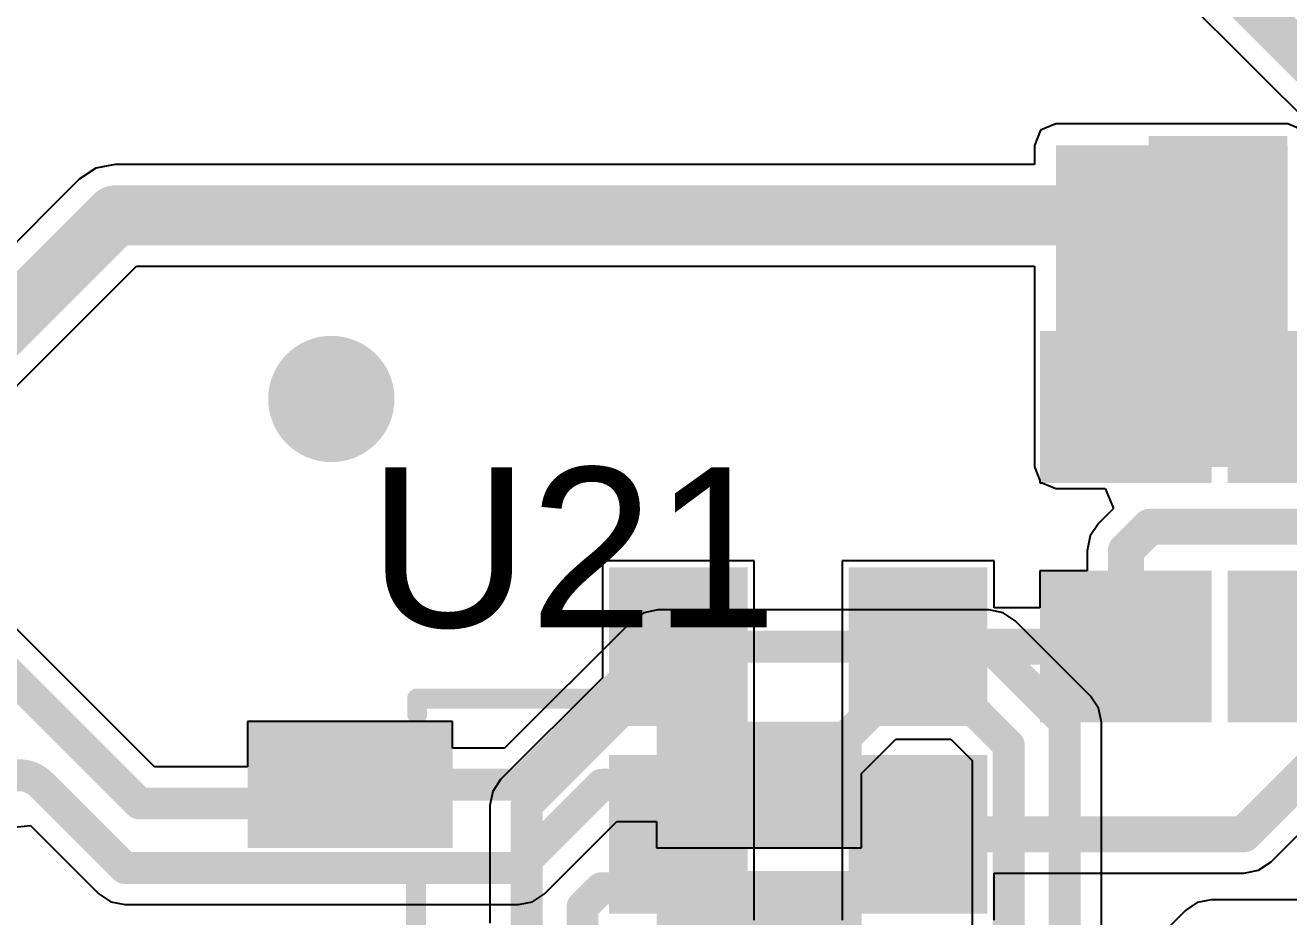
# Model space of a CAD drawing. Header units: millimetres. Extents: x -0.27 to 3.94, y -1.19 to 3.
# Drawn here: x 0.8925 to 1.2088, y 1.3574 to 1.5806 of the extents above; entities that cross this region are included whole.
import ezdxf

# ---------------------------------------------------------------- set-up
doc = ezdxf.new("R2010")
doc.units = ezdxf.units.MM
doc.header["$MEASUREMENT"] = 0
for name, color, linetype in [('BottomLayer', 5, 'Continuous'), ('BottomPaste', 16, 'Continuous'), ('BottomSolder', 6, 'Continuous'), ('TopLayer', 1, 'Continuous'), ('TopOverlay', 2, 'Continuous'), ('TopPaste', 8, 'Continuous'), ('TopSolder', 216, 'Continuous'), ('ViaHoleLayer', 16, 'Continuous')]:
    doc.layers.add(name, color=color, linetype=linetype)
doc.styles.add('Arial', font='', dxfattribs={"height": 0.2})
doc.styles.get('Arial').set_extended_font_data('Arial')

# ---------------------------------------------------------------- blocks, each defined once
blk = doc.blocks.new('SOT_23_5_13')
at = {"layer": 'TopLayer'}
for points in [[(-0.07283, 0.04921), (-0.02953, 0.04921), (-0.02953, 0.02559), (-0.07283, 0.02559)], [(0.02953, 0.04921), (0.07283, 0.04921), (0.07283, 0.02559), (0.02953, 0.02559)], [(-0.07283, 0.01181), (-0.02953, 0.01181), (-0.02953, -0.01181), (-0.07283, -0.01181)], [(-0.07283, -0.02559), (-0.02953, -0.02559), (-0.02953, -0.04921), (-0.07283, -0.04921)], [(0.02953, -0.02559), (0.07283, -0.02559), (0.07283, -0.04921), (0.02953, -0.04921)]]:
    blk.add_hatch(color=1, dxfattribs=at).paths.add_polyline_path(points)
at = {"layer": 'TopPaste'}
for points in [[(-0.07283, 0.04921), (-0.02953, 0.04921), (-0.02953, 0.02559), (-0.07283, 0.02559)], [(0.02953, 0.04921), (0.07283, 0.04921), (0.07283, 0.02559), (0.02953, 0.02559)], [(-0.07283, 0.01181), (-0.02953, 0.01181), (-0.02953, -0.01181), (-0.07283, -0.01181)], [(-0.07283, -0.02559), (-0.02953, -0.02559), (-0.02953, -0.04921), (-0.07283, -0.04921)], [(0.02953, -0.02559), (0.07283, -0.02559), (0.07283, -0.04921), (0.02953, -0.04921)]]:
    blk.add_hatch(color=8, dxfattribs=at).paths.add_polyline_path(points)
at = {"layer": 'TopSolder'}
for points in [[(-0.07683, 0.05321), (-0.02553, 0.05321), (-0.02553, 0.02159), (-0.07683, 0.02159)], [(0.02553, 0.05321), (0.07683, 0.05321), (0.07683, 0.02159), (0.02553, 0.02159)], [(-0.07683, 0.01581), (-0.02553, 0.01581), (-0.02553, -0.01581), (-0.07683, -0.01581)], [(-0.07683, -0.02159), (-0.02553, -0.02159), (-0.02553, -0.05321), (-0.07683, -0.05321)], [(0.02553, -0.02159), (0.07683, -0.02159), (0.07683, -0.05321), (0.02553, -0.05321)]]:
    blk.add_hatch(color=216, dxfattribs=at).paths.add_polyline_path(points)
at = {"layer": 'TopOverlay', "const_width": 0.005}
for points in [[(0.03439, 0.059), (-0.03461, 0.059)], [(-0.03461, 0.059), (-0.03461, 0.05506)], [(0.03439, 0.059), (0.03439, 0.05506)], [(-0.079, 0.037), (-0.084, 0.042)], [(-0.084, 0.042), (-0.084, 0.032)], [(-0.079, 0.037), (-0.084, 0.032)], [(0.03465, 0.01732), (0.03465, -0.01646)], [(-0.03461, -0.05506), (-0.03461, -0.059)], [(0.03439, -0.05506), (0.03439, -0.059)], [(0.03439, -0.059), (-0.03461, -0.059)]]:
    blk.add_lwpolyline(points, dxfattribs=at)
at = {"layer": 'TopOverlay', "const_width": 0.0025}
for points in [[(-0.03586, 0.059, 1), (-0.03336, 0.059, 1)], [(-0.03586, 0.059, 1), (-0.03336, 0.059, 1)], [(0.03314, 0.059, 1), (0.03564, 0.059, 1)], [(0.03314, 0.059, 1), (0.03564, 0.059, 1)], [(-0.03586, 0.05506, 1), (-0.03336, 0.05506, 1)], [(0.03314, 0.05506, 1), (0.03564, 0.05506, 1)], [(-0.08525, 0.042, 1), (-0.08275, 0.042, 1)], [(-0.08525, 0.042, 1), (-0.08275, 0.042, 1)], [(-0.08025, 0.037, 1), (-0.07775, 0.037, 1)], [(-0.08025, 0.037, 1), (-0.07775, 0.037, 1)], [(-0.08525, 0.032, 1), (-0.08275, 0.032, 1)], [(-0.08525, 0.032, 1), (-0.08275, 0.032, 1)], [(0.0334, 0.01732, 1), (0.0359, 0.01732, 1)], [(0.0334, -0.01646, 1), (0.0359, -0.01646, 1)], [(-0.03586, -0.05506, 1), (-0.03336, -0.05506, 1)], [(0.03314, -0.05506, 1), (0.03564, -0.05506, 1)], [(-0.03586, -0.059, 1), (-0.03336, -0.059, 1)], [(-0.03586, -0.059, 1), (-0.03336, -0.059, 1)], [(0.03314, -0.059, 1), (0.03564, -0.059, 1)], [(0.03314, -0.059, 1), (0.03564, -0.059, 1)]]:
    blk.add_lwpolyline(points, format="xyb", close=True, dxfattribs=at)
blk = doc.blocks.new('R___0603_B_54')
at = {"layer": 'BottomLayer'}
for points in [[(-0.045, -0.0175), (-0.045, 0.0175), (-0.015, 0.0175), (-0.015, -0.0175)], [(0.015, -0.0175), (0.015, 0.0175), (0.045, 0.0175), (0.045, -0.0175)]]:
    blk.add_hatch(color=5, dxfattribs=at).paths.add_polyline_path(points)
at = {"layer": 'BottomPaste'}
for points in [[(-0.045, -0.0175), (-0.045, 0.0175), (-0.015, 0.0175), (-0.015, -0.0175)], [(0.015, -0.0175), (0.015, 0.0175), (0.045, 0.0175), (0.045, -0.0175)]]:
    blk.add_hatch(color=16, dxfattribs=at).paths.add_polyline_path(points)
at = {"layer": 'BottomSolder'}
for points in [[(-0.049, -0.0215), (-0.049, 0.0215), (-0.011, 0.0215), (-0.011, -0.0215)], [(0.011, -0.0215), (0.011, 0.0215), (0.049, 0.0215), (0.049, -0.0215)]]:
    blk.add_hatch(color=6, dxfattribs=at).paths.add_polyline_path(points)
blk = doc.blocks.new('R___0603_B_56')
at = {"layer": 'BottomLayer'}
for points in [[(-0.045, -0.0175), (-0.045, 0.0175), (-0.015, 0.0175), (-0.015, -0.0175)], [(0.015, -0.0175), (0.015, 0.0175), (0.045, 0.0175), (0.045, -0.0175)]]:
    blk.add_hatch(color=5, dxfattribs=at).paths.add_polyline_path(points)
at = {"layer": 'BottomPaste'}
for points in [[(-0.045, -0.0175), (-0.045, 0.0175), (-0.015, 0.0175), (-0.015, -0.0175)], [(0.015, -0.0175), (0.015, 0.0175), (0.045, 0.0175), (0.045, -0.0175)]]:
    blk.add_hatch(color=16, dxfattribs=at).paths.add_polyline_path(points)
at = {"layer": 'BottomSolder'}
for points in [[(-0.049, -0.0215), (-0.049, 0.0215), (-0.011, 0.0215), (-0.011, -0.0215)], [(0.011, -0.0215), (0.011, 0.0215), (0.049, 0.0215), (0.049, -0.0215)]]:
    blk.add_hatch(color=6, dxfattribs=at).paths.add_polyline_path(points)
blk = doc.blocks.new('C___0603_B_184')
at = {"layer": 'BottomLayer'}
for points in [[(-0.045, -0.0175), (-0.045, 0.0175), (-0.015, 0.0175), (-0.015, -0.0175)], [(0.015, -0.0175), (0.015, 0.0175), (0.045, 0.0175), (0.045, -0.0175)]]:
    blk.add_hatch(color=5, dxfattribs=at).paths.add_polyline_path(points)
at = {"layer": 'BottomPaste'}
for points in [[(-0.045, -0.0175), (-0.045, 0.0175), (-0.015, 0.0175), (-0.015, -0.0175)], [(0.015, -0.0175), (0.015, 0.0175), (0.045, 0.0175), (0.045, -0.0175)]]:
    blk.add_hatch(color=16, dxfattribs=at).paths.add_polyline_path(points)
at = {"layer": 'BottomSolder'}
for points in [[(-0.04736, -0.01986), (-0.04736, 0.01986), (-0.01264, 0.01986), (-0.01264, -0.01986)], [(0.01264, -0.01986), (0.01264, 0.01986), (0.04736, 0.01986), (0.04736, -0.01986)]]:
    blk.add_hatch(color=6, dxfattribs=at).paths.add_polyline_path(points)
blk = doc.blocks.new('C___0603_B_186')
at = {"layer": 'BottomLayer'}
for points in [[(-0.045, -0.0175), (-0.045, 0.0175), (-0.015, 0.0175), (-0.015, -0.0175)], [(0.015, -0.0175), (0.015, 0.0175), (0.045, 0.0175), (0.045, -0.0175)]]:
    blk.add_hatch(color=5, dxfattribs=at).paths.add_polyline_path(points)
at = {"layer": 'BottomPaste'}
for points in [[(-0.045, -0.0175), (-0.045, 0.0175), (-0.015, 0.0175), (-0.015, -0.0175)], [(0.015, -0.0175), (0.015, 0.0175), (0.045, 0.0175), (0.045, -0.0175)]]:
    blk.add_hatch(color=16, dxfattribs=at).paths.add_polyline_path(points)
at = {"layer": 'BottomSolder'}
for points in [[(-0.04736, -0.01986), (-0.04736, 0.01986), (-0.01264, 0.01986), (-0.01264, -0.01986)], [(0.01264, -0.01986), (0.01264, 0.01986), (0.04736, 0.01986), (0.04736, -0.01986)]]:
    blk.add_hatch(color=6, dxfattribs=at).paths.add_polyline_path(points)
blk = doc.blocks.new('C___0603_B_187')
at = {"layer": 'BottomLayer'}
for points in [[(-0.045, -0.0175), (-0.045, 0.0175), (-0.015, 0.0175), (-0.015, -0.0175)], [(0.015, -0.0175), (0.015, 0.0175), (0.045, 0.0175), (0.045, -0.0175)]]:
    blk.add_hatch(color=5, dxfattribs=at).paths.add_polyline_path(points)
at = {"layer": 'BottomPaste'}
for points in [[(-0.045, -0.0175), (-0.045, 0.0175), (-0.015, 0.0175), (-0.015, -0.0175)], [(0.015, -0.0175), (0.015, 0.0175), (0.045, 0.0175), (0.045, -0.0175)]]:
    blk.add_hatch(color=16, dxfattribs=at).paths.add_polyline_path(points)
at = {"layer": 'BottomSolder'}
for points in [[(-0.04736, -0.01986), (-0.04736, 0.01986), (-0.01264, 0.01986), (-0.01264, -0.01986)], [(0.01264, -0.01986), (0.01264, 0.01986), (0.04736, 0.01986), (0.04736, -0.01986)]]:
    blk.add_hatch(color=6, dxfattribs=at).paths.add_polyline_path(points)

msp = doc.modelspace()

# ---------------------------------------------------------------- hatches: boundary and pattern name
at = {"layer": 'BottomLayer'}
for points in [[(1.1505, 1.47), (1.2085, 1.47), (1.2085, 1.5505), (1.1505, 1.5505)], [(1.1505, 1.47), (1.2325, 1.47), (1.2325, 1.5), (1.1505, 1.5)]]:
    msp.add_hatch(color=5, dxfattribs=at).paths.add_polyline_path(points)
h = msp.add_hatch(color=5, dxfattribs=at)
edge = h.paths.add_edge_path()
edge.add_arc((0.96913, 1.487), 0.01181, 0, 360)
at = {"layer": 'BottomSolder'}
h = msp.add_hatch(color=6, dxfattribs=at)
edge = h.paths.add_edge_path()
edge.add_arc((0.96913, 1.487), 0.01581, 0, 360)
at = {"layer": 'TopLayer'}
h = msp.add_hatch(color=1, dxfattribs=at)
edge = h.paths.add_edge_path()
edge.add_arc((0.96913, 1.487), 0.01181, 0, 360)
at = {"layer": 'TopSolder'}
h = msp.add_hatch(color=216, dxfattribs=at)
edge = h.paths.add_edge_path()
edge.add_arc((0.96913, 1.487), 0.01581, 0, 360)
at = {"layer": 'ViaHoleLayer'}
h = msp.add_hatch(color=16, dxfattribs=at)
edge = h.paths.add_edge_path()
edge.add_arc((0.96913, 1.487), 0.00591, 0, 360)

# ---------------------------------------------------------------- linework, layer by layer
at = {"layer": 'BottomLayer'}
for p, q in [((1.14667, 1.55433), (1.14509, 1.5505)), ((1.1505, 1.55591), (1.14667, 1.55433)), ((1.2085, 1.55591), (1.1505, 1.55591)), ((1.21233, 1.55433), (1.2085, 1.55591)), ((1.14509, 1.5505), (1.14509, 1.54575)), ((0.91016, 1.54478), (0.90603, 1.54201)), ((0.91504, 1.54575), (0.91016, 1.54478)), ((1.14509, 1.54575), (0.91504, 1.54575)), ((0.90603, 1.54201), (0.86191, 1.4979)), ((0.88367, 1.48361), (0.92032, 1.52026)), ((0.92032, 1.52026), (1.14509, 1.52026)), ((1.14509, 1.52026), (1.14509, 1.47)), ((1.14509, 1.47), (1.1465, 1.46659)), ((1.1465, 1.46659), (1.1465, 1.466)), ((1.1465, 1.466), (1.14709, 1.466)), ((1.14709, 1.466), (1.1505, 1.46459)), ((1.1505, 1.46459), (1.16281, 1.46459)), ((1.16281, 1.46459), (1.16488, 1.45959)), ((1.16488, 1.45959), (1.16115, 1.45586)), ((1.16115, 1.45586), (1.15905, 1.45271)), ((1.15905, 1.45271), (1.15831, 1.44901)), ((1.15831, 1.44901), (1.15831, 1.444)), ((1.075, 1.4465), (1.037, 1.4465)), ((1.037, 1.4465), (1.037, 1.41721)), ((1.075, 1.4045), (1.075, 1.4465)), ((1.135, 1.4465), (1.097, 1.4465)), ((1.097, 1.4465), (1.097, 1.4035)), ((1.135, 1.43469), (1.135, 1.4465)), ((1.15831, 1.444), (1.1465, 1.444)), ((1.1465, 1.444), (1.1465, 1.43469)), ((1.1465, 1.43469), (1.135, 1.43469)), ((1.037, 1.41721), (1.01151, 1.39172)), ((1.075, 1.4035), (1.075, 1.4045)), ((1.075, 1.3995), (1.075, 1.4035)), ((1.075, 1.4035), (1.075, 1.4035)), ((1.097, 1.4035), (1.097, 1.4035)), ((1.097, 1.4035), (1.097, 1.3995)), ((1.075, 1.3565), (1.075, 1.3995)), ((1.075, 1.3995), (1.075, 1.3995)), ((1.097, 1.3995), (1.097, 1.3995)), ((1.097, 1.3995), (1.097, 1.3565)), ((1.01151, 1.39172), (1.00952, 1.38874)), ((1.00952, 1.38874), (1.00882, 1.38523)), ((1.20435, 1.37115), (1.22185, 1.38865)), ((1.00882, 1.38523), (1.00882, 1.35573)), ((1.20121, 1.36905), (1.20435, 1.37115)), ((1.135, 1.3565), (1.135, 1.36831)), ((1.135, 1.36831), (1.1975, 1.36831)), ((1.1975, 1.36831), (1.20121, 1.36905)), ((1.18588, 1.36089), (1.1829, 1.3589)), ((1.18939, 1.36159), (1.18588, 1.36089)), ((1.22651, 1.36159), (1.18939, 1.36159)), ((1.1829, 1.3589), (1.17001, 1.34602))]:
    msp.add_line(p, q, dxfattribs=at)
for points, const_width in [([(0.87093, 1.48889), (0.91504, 1.533)], 0.015), ([(0.91504, 1.533), (1.19104, 1.533)], 0.015), ([(1.168, 1.44901), (1.17399, 1.455)], 0.009), ([(1.17399, 1.455), (1.2515, 1.455)], 0.009), ([(1.168, 1.425), (1.168, 1.44901)], 0.009), ([(1.116, 1.425), (1.168, 1.425)], 0.009), ([(1.045, 1.4115), (1.056, 1.4225)], 0.008), ([(1.056, 1.4225), (1.056, 1.425)], 0.008), ([(1.018, 1.38523), (1.04427, 1.4115)], 0.008), ([(1.04427, 1.4115), (1.045, 1.4115)], 0.008), ([(1.1975, 1.378), (1.215, 1.3955)], 0.009), ([(1.018, 1.384), (1.018, 1.38523)], 0.008), ([(1.018, 1.35259), (1.018, 1.384)], 0.008), ([(1.056, 1.3755), (1.056, 1.378)], 0.008), ([(1.116, 1.378), (1.1975, 1.378)], 0.009), ([(1.045, 1.3645), (1.056, 1.3755)], 0.008), ([(1.032, 1.35981), (1.03649, 1.36431)], 0.008), ([(1.03649, 1.36431), (1.03669, 1.3645)], 0.008), ([(1.03669, 1.3645), (1.045, 1.3645)], 0.008), ([(1.032, 1.27139), (1.032, 1.35981)], 0.008)]:
    msp.add_lwpolyline(points, dxfattribs=dict(at, const_width=const_width))
for points, const_width in [([(0.91129, 1.533, 1), (0.91879, 1.533, 1)], 0.0075), ([(0.91129, 1.533, 1), (0.91879, 1.533, 1)], 0.0075), ([(1.18729, 1.533, 1), (1.19479, 1.533, 1)], 0.0075), ([(1.17174, 1.455, 1), (1.17624, 1.455, 1)], 0.0045), ([(1.17174, 1.455, 1), (1.17624, 1.455, 1)], 0.0045), ([(1.16575, 1.44901, 1), (1.17025, 1.44901, 1)], 0.0045), ([(1.16575, 1.44901, 1), (1.17025, 1.44901, 1)], 0.0045), ([(1.11375, 1.425, 1), (1.11825, 1.425, 1)], 0.0045), ([(1.16575, 1.425, 1), (1.17025, 1.425, 1)], 0.0045), ([(1.16575, 1.425, 1), (1.17025, 1.425, 1)], 0.0045), ([(1.054, 1.425, 1), (1.058, 1.425, 1)], 0.004), ([(1.054, 1.4225, 1), (1.058, 1.4225, 1)], 0.004), ([(1.054, 1.4225, 1), (1.058, 1.4225, 1)], 0.004), ([(1.04227, 1.4115, 1), (1.04627, 1.4115, 1)], 0.004), ([(1.04227, 1.4115, 1), (1.04627, 1.4115, 1)], 0.004), ([(1.043, 1.4115, 1), (1.047, 1.4115, 1)], 0.004), ([(1.043, 1.4115, 1), (1.047, 1.4115, 1)], 0.004), ([(1.016, 1.38523, 1), (1.02, 1.38523, 1)], 0.004), ([(1.016, 1.38523, 1), (1.02, 1.38523, 1)], 0.004), ([(1.016, 1.384, 1), (1.02, 1.384, 1)], 0.004), ([(1.016, 1.384, 1), (1.02, 1.384, 1)], 0.004), ([(1.054, 1.378, 1), (1.058, 1.378, 1)], 0.004), ([(1.11375, 1.378, 1), (1.11825, 1.378, 1)], 0.0045), ([(1.19525, 1.378, 1), (1.19975, 1.378, 1)], 0.0045), ([(1.19525, 1.378, 1), (1.19975, 1.378, 1)], 0.0045), ([(1.054, 1.3755, 1), (1.058, 1.3755, 1)], 0.004), ([(1.054, 1.3755, 1), (1.058, 1.3755, 1)], 0.004), ([(1.03449, 1.36431, 1), (1.03849, 1.36431, 1)], 0.004), ([(1.03449, 1.36431, 1), (1.03849, 1.36431, 1)], 0.004), ([(1.03469, 1.3645, 1), (1.03869, 1.3645, 1)], 0.004), ([(1.03469, 1.3645, 1), (1.03869, 1.3645, 1)], 0.004), ([(1.043, 1.3645, 1), (1.047, 1.3645, 1)], 0.004), ([(1.043, 1.3645, 1), (1.047, 1.3645, 1)], 0.004), ([(1.03, 1.35981, 1), (1.034, 1.35981, 1)], 0.004), ([(1.03, 1.35981, 1), (1.034, 1.35981, 1)], 0.004)]:
    msp.add_lwpolyline(points, format="xyb", close=True, dxfattribs=dict(at, const_width=const_width))
at = {"layer": 'TopLayer'}
for p, q in [((1.12667, 1.64319), (1.22529, 1.54457)), ((0.92488, 1.39489), (0.83529, 1.48449)), ((1.04738, 1.43348), (1.0444, 1.43149)), ((1.05089, 1.43418), (1.04738, 1.43348)), ((1.1338, 1.43418), (1.05089, 1.43418)), ((1.13731, 1.43348), (1.1338, 1.43418)), ((1.14029, 1.43149), (1.13731, 1.43348)), ((1.0444, 1.43149), (1.01249, 1.39958)), ((1.15918, 1.4126), (1.14029, 1.43149)), ((1.16116, 1.40962), (1.15918, 1.4126)), ((1.16186, 1.40611), (1.16116, 1.40962)), ((0.99947, 1.40621), (0.94817, 1.40621)), ((0.94817, 1.40621), (0.94817, 1.39489)), ((0.99947, 1.39958), (0.99947, 1.40621)), ((1.16186, 1.30955), (1.16186, 1.40611)), ((1.10184, 1.39324), (1.11042, 1.40182)), ((1.11042, 1.40182), (1.1242, 1.40182)), ((1.1242, 1.40182), (1.12951, 1.39651)), ((1.01249, 1.39958), (0.99947, 1.39958)), ((0.94817, 1.39489), (0.92488, 1.39489)), ((1.12951, 1.39651), (1.12951, 1.31915)), ((1.10184, 1.37459), (1.10184, 1.39324)), ((0.88741, 1.37954), (0.8938, 1.38022)), ((0.8938, 1.38022), (0.91092, 1.3631)), ((1.02249, 1.3631), (1.04061, 1.38123)), ((1.04061, 1.38123), (1.05053, 1.38123)), ((1.05053, 1.38123), (1.05053, 1.37459)), ((1.05053, 1.37459), (1.10184, 1.37459)), ((0.91092, 1.3631), (0.9139, 1.36111)), ((1.01951, 1.36111), (1.02249, 1.3631)), ((0.9139, 1.36111), (0.91741, 1.36041)), ((0.91741, 1.36041), (1.016, 1.36041)), ((1.016, 1.36041), (1.01951, 1.36111))]:
    msp.add_line(p, q, dxfattribs=at)
for points, const_width in [([(1.125, 1.66), (1.236, 1.549)], 0.011), ([(0.8288, 1.478), (0.92108, 1.38572)], 0.008), ([(1.01629, 1.3904), (1.05089, 1.425)], 0.008), ([(1.05089, 1.425), (1.1338, 1.425)], 0.008), ([(1.1338, 1.425), (1.14859, 1.41021)], 0.008), ([(1.08602, 1.3904), (1.10662, 1.411)], 0.008), ([(1.10662, 1.411), (1.128, 1.411)], 0.008), ([(1.128, 1.411), (1.13869, 1.40031)], 0.008), ([(1.14859, 1.41021), (1.15269, 1.40611)], 0.008), ([(1.15269, 1.30955), (1.15269, 1.40611)], 0.008), ([(1.13869, 1.31535), (1.13869, 1.40031)], 0.008), ([(0.89654, 1.39046), (0.90556, 1.38144)], 0.008), ([(0.96913, 1.38572), (0.97382, 1.3904)], 0.008), ([(0.97382, 1.3904), (1.01629, 1.3904)], 0.008), ([(1.016, 1.36959), (1.03681, 1.3904)], 0.008), ([(1.03681, 1.3904), (1.07618, 1.3904)], 0.008), ([(1.07618, 1.3904), (1.08602, 1.3904)], 0.008), ([(0.92108, 1.38572), (0.96913, 1.38572)], 0.008), ([(0.90556, 1.38144), (0.91741, 1.36959)], 0.008), ([(0.91741, 1.36959), (1.016, 1.36959)], 0.008)]:
    msp.add_lwpolyline(points, dxfattribs=dict(at, const_width=const_width))
at = {"layer": 'TopLayer', "const_width": 0.004}
for points in [[(1.04889, 1.425, 1), (1.05289, 1.425, 1)], [(1.04889, 1.425, 1), (1.05289, 1.425, 1)], [(1.1318, 1.425, 1), (1.1358, 1.425, 1)], [(1.1318, 1.425, 1), (1.1358, 1.425, 1)], [(1.10462, 1.411, 1), (1.10862, 1.411, 1)], [(1.10462, 1.411, 1), (1.10862, 1.411, 1)], [(1.126, 1.411, 1), (1.13, 1.411, 1)], [(1.126, 1.411, 1), (1.13, 1.411, 1)], [(1.14659, 1.41021, 1), (1.15059, 1.41021, 1)], [(1.14659, 1.41021, 1), (1.15059, 1.41021, 1)], [(1.15069, 1.40611, 1), (1.15469, 1.40611, 1)], [(1.15069, 1.40611, 1), (1.15469, 1.40611, 1)], [(1.13669, 1.40031, 1), (1.14069, 1.40031, 1)], [(1.13669, 1.40031, 1), (1.14069, 1.40031, 1)], [(0.89454, 1.39046, 1), (0.89854, 1.39046, 1)], [(0.89454, 1.39046, 1), (0.89854, 1.39046, 1)], [(0.97182, 1.3904, 1), (0.97582, 1.3904, 1)], [(0.97182, 1.3904, 1), (0.97582, 1.3904, 1)], [(1.01429, 1.3904, 1), (1.01829, 1.3904, 1)], [(1.01429, 1.3904, 1), (1.01829, 1.3904, 1)], [(1.03481, 1.3904, 1), (1.03881, 1.3904, 1)], [(1.03481, 1.3904, 1), (1.03881, 1.3904, 1)], [(1.07418, 1.3904, 1), (1.07818, 1.3904, 1)], [(1.07418, 1.3904, 1), (1.07818, 1.3904, 1)], [(1.08402, 1.3904, 1), (1.08802, 1.3904, 1)], [(1.08402, 1.3904, 1), (1.08802, 1.3904, 1)], [(0.91908, 1.38572, 1), (0.92308, 1.38572, 1)], [(0.91908, 1.38572, 1), (0.92308, 1.38572, 1)], [(0.96713, 1.38572, 1), (0.97113, 1.38572, 1)], [(0.96713, 1.38572, 1), (0.97113, 1.38572, 1)], [(0.90356, 1.38144, 1), (0.90756, 1.38144, 1)], [(0.90356, 1.38144, 1), (0.90756, 1.38144, 1)], [(0.91541, 1.36959, 1), (0.91941, 1.36959, 1)], [(0.91541, 1.36959, 1), (0.91941, 1.36959, 1)], [(1.014, 1.36959, 1), (1.018, 1.36959, 1)], [(1.014, 1.36959, 1), (1.018, 1.36959, 1)]]:
    msp.add_lwpolyline(points, format="xyb", close=True, dxfattribs=at)
at = {"layer": 'TopLayer', "const_width": 0.008}
msp.add_lwpolyline([(0.88523, 1.39046, -0.414219), (0.89654, 1.39046)], format="xyb", dxfattribs=at)

# ---------------------------------------------------------------- block references
for name, p, rotation in [('C___0603_B_184', (1.22104, 1.533), 180), ('R___0603_B_56', (1.168, 1.455), 270), ('R___0603_B_54', (1.215, 1.455), 270), ('SOT_23_5_13', (1.025, 1.353), 180)]:
    msp.add_blockref(name, p, dxfattribs=dict(rotation=rotation))
for name, p in [('C___0603_B_186', (1.086, 1.425)), ('C___0603_B_187', (1.086, 1.378))]:
    msp.add_blockref(name, p)

# ---------------------------------------------------------------- texts
at = {"layer": 'TopOverlay', "style": 'Arial'}
msp.add_text('U21', height=0.04, dxfattribs=at).set_placement((0.97835, 1.42986))

doc.saveas('drawing.dxf')
